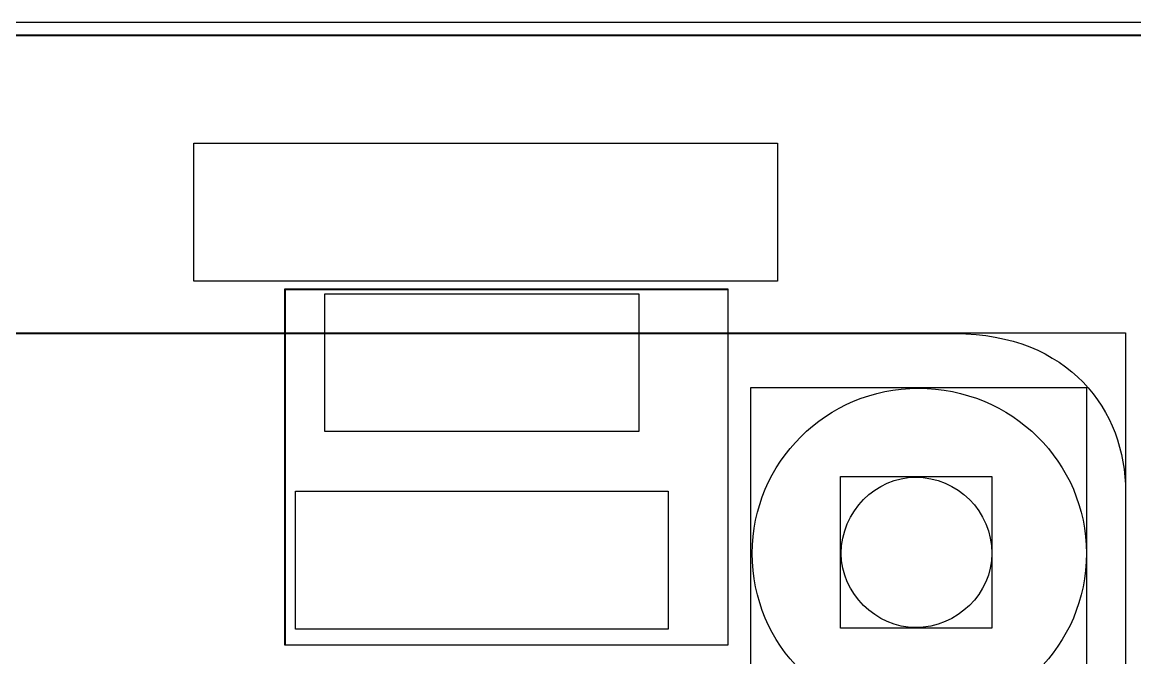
# Model space of a CAD drawing. Extents: x -52 to 498, y 3 to 363.
# Drawn here: x 70.56 to 86.44, y 96.01 to 105.09 of the extents above; entities that cross this region are included whole.
import ezdxf

# ---------------------------------------------------------------- set-up
doc = ezdxf.new("R2010")
doc.units = 0
doc.layers.add('RpiPaveiksliukas', color=7, linetype='CONTINUOUS')
doc.layers.add('RpiSkyles', color=7, linetype='CONTINUOUS')

msp = doc.modelspace()

# ---------------------------------------------------------------- linework, layer by layer
at = {"layer": 'RpiPaveiksliukas', "color": 7}
for points in [[(94.00034, 45.582526), (6.200342, 45.582526), (6.200342, 105.092524), (94.00034, 105.092524)], [(92.49034, 45.442526), (4.700342, 45.442526), (4.700342, 104.902524), (92.49034, 104.902524), (92.49034, 45.442526), (4.690342, 45.442526), (4.690342, 104.912524), (92.49034, 104.912524)], [(81.34034, 101.392524), (73.01034, 101.392524), (73.01034, 103.362524), (81.34034, 103.362524)], [(80.63034, 96.192524), (74.31034, 96.192524), (74.31034, 101.282524), (80.63034, 101.282524)], [(80.63034, 98.732524), (80.63034, 96.192524), (74.32034, 96.192524), (74.32034, 101.272524), (80.63034, 101.272524)], [(80.63034, 98.732524), (80.63034, 96.192524), (74.32034, 96.192524), (74.32034, 101.272524), (80.63034, 101.272524)], [(79.36034, 99.242524), (74.88034, 99.242524), (74.88034, 101.212524), (79.36034, 101.212524)], [(86.31034, 52.752526), (13.480342, 52.752526), (13.480342, 100.652524), (86.31034, 100.652524)], [(85.75034, 95.132524), (80.96034, 95.132524), (80.96034, 99.872524), (85.75034, 99.872524)], [(84.40034, 96.432524), (82.24034, 96.432524), (82.24034, 98.602524), (84.40034, 98.602524)], [(79.78034, 96.422524), (74.46034, 96.422524), (74.46034, 98.392524), (79.78034, 98.392524)], [(86.31034, 98.382524)], [(80.98034, 97.502524)], [(80.98034, 97.502524)], [(82.25034, 97.502524)], [(82.25034, 97.502524)]]:
    msp.add_lwpolyline(points, close=True, dxfattribs=at)
for points in [[(15.700342, 100.642524), (83.88034, 100.642524)], [(86.31034, 98.382524), (86.31034, 55.812526)]]:
    msp.add_lwpolyline(points, dxfattribs=at)
for points in [[(15.700342, 100.642524), (15.700342, 100.642524), (70.58034, 100.642524), (83.88034, 100.642524)], [(83.88034, 100.642524), (85.50034, 100.642524), (86.31034, 99.542524), (86.31034, 98.382524)], [(83.88034, 100.642524), (85.50034, 100.642524), (86.31034, 99.542524), (86.31034, 98.382524)], [(80.98034, 97.502524), (80.98034, 98.802524), (82.04034, 99.862524), (83.35034, 99.862524)], [(80.98034, 97.502524), (80.98034, 98.802524), (82.04034, 99.862524), (83.35034, 99.862524)], [(83.35034, 99.862524), (84.69034, 99.862524), (85.75034, 98.802524), (85.75034, 97.502524)], [(83.35034, 99.862524), (84.69034, 99.862524), (85.75034, 98.802524), (85.75034, 97.502524)], [(82.25034, 97.502524), (82.25034, 98.102524), (82.75034, 98.592524), (83.31034, 98.592524)], [(82.25034, 97.502524), (82.25034, 98.102524), (82.75034, 98.592524), (83.31034, 98.592524)], [(83.31034, 98.592524), (83.91034, 98.592524), (84.40034, 98.102524), (84.40034, 97.502524)], [(83.31034, 98.592524), (83.91034, 98.592524), (84.40034, 98.102524), (84.40034, 97.502524)], [(86.31034, 98.382524), (86.31034, 96.902524), (86.31034, 57.682525), (86.31034, 55.812526)], [(83.35034, 95.132524), (82.04034, 95.132524), (80.98034, 96.192524), (80.98034, 97.502524)], [(83.35034, 95.132524), (82.04034, 95.132524), (80.98034, 96.192524), (80.98034, 97.502524)], [(83.31034, 96.442524), (82.75034, 96.442524), (82.25034, 96.932524), (82.25034, 97.502524)], [(83.31034, 96.442524), (82.75034, 96.442524), (82.25034, 96.932524), (82.25034, 97.502524)], [(84.40034, 97.502524), (84.40034, 96.932524), (83.91034, 96.442524), (83.31034, 96.442524)], [(84.40034, 97.502524), (84.40034, 96.932524), (83.91034, 96.442524), (83.31034, 96.442524)], [(85.75034, 97.502524), (85.75034, 96.192524), (84.69034, 95.132524), (83.35034, 95.132524)], [(85.75034, 97.502524), (85.75034, 96.192524), (84.69034, 95.132524), (83.35034, 95.132524)]]:
    msp.add_open_spline(points, degree=3, dxfattribs=at)
at = {"layer": 'RpiSkyles', "color": 7}
for points in [[(94.00034, 45.582526), (6.200342, 45.582526), (6.200342, 105.092524), (94.00034, 105.092524)], [(84.40034, 96.432524), (82.24034, 96.432524), (82.24034, 98.602524), (84.40034, 98.602524)], [(86.31034, 98.382524)], [(82.25034, 97.502524)]]:
    msp.add_lwpolyline(points, close=True, dxfattribs=at)
at = {"layer": 'RpiSkyles', "color": 5}
for points in [[(15.700342, 100.642524), (83.88034, 100.642524)], [(86.31034, 98.382524), (86.31034, 55.812526)]]:
    msp.add_lwpolyline(points, dxfattribs=at)
at = {"layer": 'RpiSkyles', "color": 1}
msp.add_lwpolyline([(82.25034, 97.502524)], close=True, dxfattribs=at)
at = {"layer": 'RpiSkyles', "color": 7}
for points in [[(15.700342, 100.642524), (15.700342, 100.642524), (70.58034, 100.642524), (83.88034, 100.642524)], [(83.88034, 100.642524), (85.50034, 100.642524), (86.31034, 99.542524), (86.31034, 98.382524)], [(82.25034, 97.502524), (82.25034, 98.102524), (82.75034, 98.592524), (83.31034, 98.592524)], [(83.31034, 98.592524), (83.91034, 98.592524), (84.40034, 98.102524), (84.40034, 97.502524)], [(86.31034, 98.382524), (86.31034, 96.902524), (86.31034, 57.682525), (86.31034, 55.812526)], [(83.31034, 96.442524), (82.75034, 96.442524), (82.25034, 96.932524), (82.25034, 97.502524)], [(84.40034, 97.502524), (84.40034, 96.932524), (83.91034, 96.442524), (83.31034, 96.442524)]]:
    msp.add_open_spline(points, degree=3, dxfattribs=at)
at = {"layer": 'RpiSkyles', "color": 5}
msp.add_open_spline([(83.88034, 100.642524), (85.50034, 100.642524), (86.31034, 99.542524), (86.31034, 98.382524)], degree=3, dxfattribs=at)
at = {"layer": 'RpiSkyles', "color": 1}
for points in [[(82.25034, 97.502524), (82.25034, 98.102524), (82.75034, 98.592524), (83.31034, 98.592524)], [(83.31034, 98.592524), (83.91034, 98.592524), (84.40034, 98.102524), (84.40034, 97.502524)], [(83.31034, 96.442524), (82.75034, 96.442524), (82.25034, 96.932524), (82.25034, 97.502524)], [(84.40034, 97.502524), (84.40034, 96.932524), (83.91034, 96.442524), (83.31034, 96.442524)]]:
    msp.add_open_spline(points, degree=3, dxfattribs=at)

doc.saveas('drawing.dxf')
